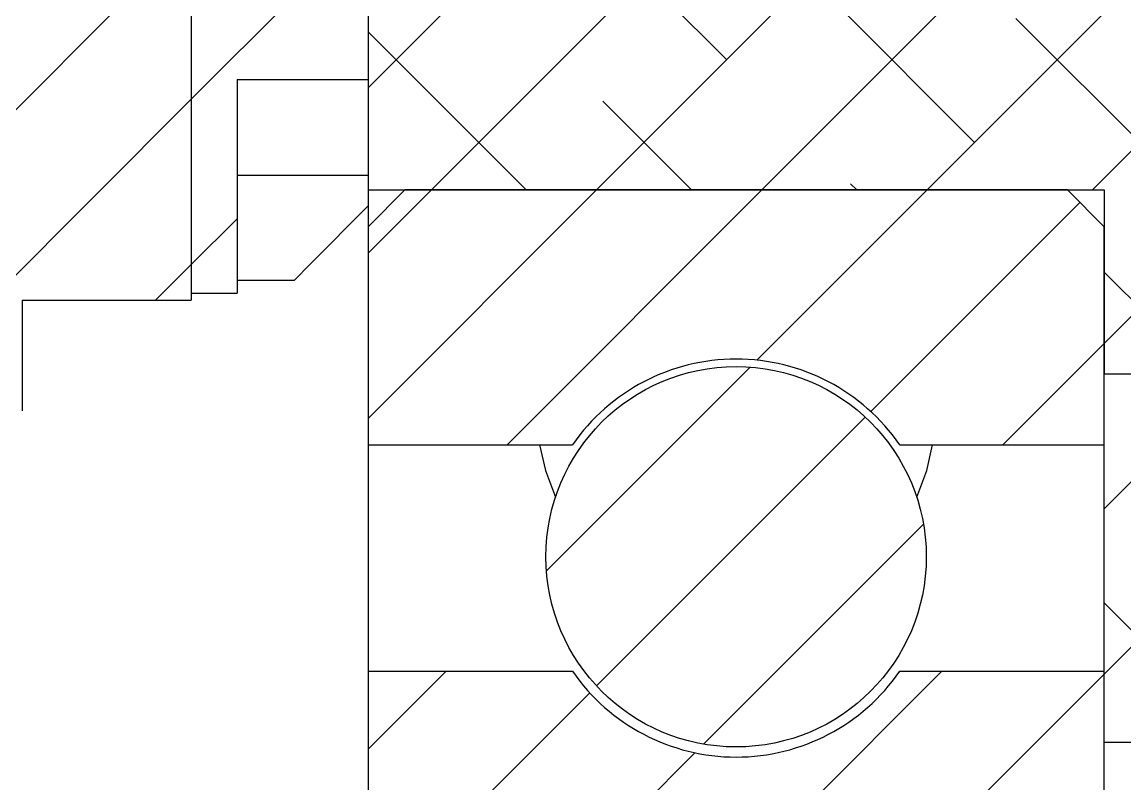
# Model space of a CAD drawing. Header units: inches. Extents: x -4.1 to 16.4, y 2.1 to 8.2.
# Drawn here: x 7.113 to 8.293, y 3.91 to 4.725 of the extents above; entities that cross this region are included whole.
import ezdxf

# ---------------------------------------------------------------- set-up
doc = ezdxf.new("R2010")
doc.units = ezdxf.units.IN
doc.header["$MEASUREMENT"] = 0

msp = doc.modelspace()

# ---------------------------------------------------------------- hatches: boundary and pattern name
at = {"linetype": 'Continuous', "lineweight": 18}
h = msp.add_hatch(dxfattribs=at)
h.set_pattern_fill('ANSI31', style=0)
edge = h.paths.add_edge_path(flags=0)
edge.add_arc((7.0737, 4.3093), 0.0394, 270, 360)
edge.add_line((7.113, 4.3093), (7.113, 4.4275))
edge.add_line((7.113, 4.4275), (7.2941, 4.4275))
edge.add_line((7.2941, 4.4275), (7.2941, 6.6322))
edge.add_line((7.2941, 6.6322), (7.113, 6.6322))
edge.add_line((7.113, 6.6322), (7.113, 6.7503))
edge.add_arc((7.0737, 6.7503), 0.0394, 0, 90)
edge.add_line((7.0737, 6.7897), (6.6406, 6.7897))
edge.add_line((6.6406, 6.7897), (6.5225, 6.7385))
edge.add_line((6.5225, 6.7385), (4.943, 6.7385))
edge.add_line((4.943, 6.7385), (4.8249, 6.7897))
edge.add_line((4.8249, 6.7897), (4.3918, 6.7897))
edge.add_arc((4.3918, 6.7503), 0.0394, 90, 180)
edge.add_line((4.3524, 6.7503), (4.3524, 6.6322))
edge.add_line((4.3524, 6.6322), (3.543, 6.6322))
edge.add_line((3.543, 6.6322), (3.543, 4.4275))
edge.add_line((3.543, 4.4275), (4.3524, 4.4275))
edge.add_line((4.3524, 4.4275), (4.3524, 4.3093))
edge.add_arc((4.3918, 4.3093), 0.0394, 180, 270)
edge.add_line((4.3918, 4.27), (4.8249, 4.27))
edge.add_line((4.8249, 4.27), (4.943, 4.3212))
edge.add_line((4.943, 4.3212), (6.5225, 4.3212))
edge.add_line((6.5225, 4.3212), (6.6406, 4.27))
edge.add_line((6.6406, 4.27), (7.0737, 4.27))
edge = h.paths.add_edge_path(flags=0)
edge.add_ellipse((3.7225, 5.5298), major_axis=(0, 0.2321), ratio=0.218698, start_angle=90, end_angle=270, ccw=False)
edge.add_ellipse((3.7225, 5.5298), major_axis=(0, 0.2321), ratio=0.218698, start_angle=-90, end_angle=90, ccw=False)
h = msp.add_hatch(dxfattribs=at)
h.set_pattern_fill('ANSI31', style=0)
h.paths.add_polyline_path([(7.343, 4.4353), (7.343, 4.6636), (7.4831, 4.6636), (7.4831, 4.901), (7.2941, 4.901), (7.2941, 4.4353)], flags=0)
h = msp.add_hatch(dxfattribs=at)
h.set_pattern_fill('ANSI38', style=0)
h.paths.add_polyline_path([(7.7193, 4.8609), (7.4831, 4.8609), (7.4831, 4.5456), (8.2705, 4.5456), (8.2705, 4.3487), (8.9792, 4.3487), (8.9792, 4.7424), (7.8768, 4.7424), (7.8768, 4.7854), (7.7193, 4.7854)], flags=0)
h = msp.add_hatch(dxfattribs=at)
h.set_pattern_fill('ANSI31', style=0)
edge = h.paths.add_edge_path(flags=0)
edge.add_spline(control_points=[(7.5225, 4.5456), (7.5094, 4.5324), (7.4962, 4.5193), (7.4831, 4.5062)], knot_values=[0.134682, 0.134682, 0.134682, 0.134682, 0.136103, 0.136103, 0.136103, 0.136103], weights=[1, 1, 1, 1], degree=3, periodic=0)
edge.add_line((7.4831, 4.5062), (7.4831, 4.273))
edge.add_line((7.4831, 4.273), (7.7018, 4.273))
edge.add_spline(control_points=[(7.7018, 4.273), (7.7154, 4.2926), (7.7325, 4.3101), (7.7518, 4.3241), (7.7711, 4.3381), (7.793, 4.3489), (7.8159, 4.3558), (7.8387, 4.3626), (7.863, 4.3656), (7.8868, 4.3645), (7.9106, 4.3633), (7.9345, 4.3581), (7.9566, 4.3492), (7.9787, 4.3402), (7.9995, 4.3274), (8.0174, 4.3116), (8.0303, 4.3003), (8.042, 4.2872), (8.0518, 4.273)], knot_values=[0, 0, 0, 0, 0.001815, 0.001815, 0.001815, 0.00363, 0.00363, 0.00363, 0.005445, 0.005445, 0.005445, 0.00726, 0.00726, 0.00726, 0.009075, 0.009075, 0.009075, 0.01038, 0.01038, 0.01038, 0.01038], weights=[1, 1, 1, 1, 1, 1, 1, 1, 1, 1, 1, 1, 1, 1, 1, 1, 1, 1, 1], degree=3, periodic=0)
edge.add_line((8.0518, 4.273), (8.2705, 4.273))
edge.add_line((8.2705, 4.273), (8.2705, 4.5062))
edge.add_spline(control_points=[(8.2705, 4.5062), (8.2574, 4.5193), (8.2443, 4.5324), (8.2312, 4.5456)], knot_values=[0.062406, 0.062406, 0.062406, 0.062406, 0.06382, 0.06382, 0.06382, 0.06382], weights=[1, 1, 1, 1], degree=3, periodic=0)
edge.add_line((8.2312, 4.5456), (7.5225, 4.5456))
h = msp.add_hatch(dxfattribs=at)
h.set_pattern_fill('ANSI31', style=0)
edge = h.paths.add_edge_path(flags=0)
edge.add_arc((7.8768, 4.1533), 0.2034, 0, 360)
h = msp.add_hatch(dxfattribs=at)
h.set_pattern_fill('ANSI38', style=0)
h.paths.add_polyline_path([(8.2705, 3.955), (8.9792, 3.955), (8.9792, 4.3487), (8.2705, 4.3487)], flags=0)
h = msp.add_hatch(dxfattribs=at)
h.set_pattern_fill('ANSI31', style=0)
edge = h.paths.add_edge_path(flags=0)
edge.add_line((7.4831, 4.0307), (7.4831, 3.7975))
edge.add_spline(control_points=[(7.4831, 3.7975), (7.4962, 3.7844), (7.5094, 3.7713), (7.5225, 3.7582)], knot_values=[0.234431, 0.234431, 0.234431, 0.234431, 0.235858, 0.235858, 0.235858, 0.235858], weights=[1, 1, 1, 1], degree=3, periodic=0)
edge.add_line((7.5225, 3.7582), (8.2312, 3.7582))
edge.add_spline(control_points=[(8.2312, 3.7582), (8.2443, 3.7713), (8.2574, 3.7844), (8.2705, 3.7975)], knot_values=[0.108004, 0.108004, 0.108004, 0.108004, 0.109418, 0.109418, 0.109418, 0.109418], weights=[1, 1, 1, 1], degree=3, periodic=0)
edge.add_line((8.2705, 3.7975), (8.2705, 4.0307))
edge.add_line((8.2705, 4.0307), (8.0518, 4.0307))
edge.add_spline(control_points=[(8.0518, 4.0307), (8.0382, 4.0111), (8.0211, 3.9936), (8.0019, 3.9796), (7.9826, 3.9657), (7.9606, 3.9548), (7.9378, 3.948), (7.915, 3.9411), (7.8907, 3.9382), (7.8669, 3.9393), (7.8431, 3.9404), (7.8191, 3.9456), (7.7971, 3.9546), (7.775, 3.9635), (7.7541, 3.9763), (7.7363, 3.9921), (7.7233, 4.0035), (7.7117, 4.0165), (7.7018, 4.0307)], knot_values=[0, 0, 0, 0, 0.001815, 0.001815, 0.001815, 0.00363, 0.00363, 0.00363, 0.005445, 0.005445, 0.005445, 0.00726, 0.00726, 0.00726, 0.009075, 0.009075, 0.009075, 0.01038, 0.01038, 0.01038, 0.01038], weights=[1, 1, 1, 1, 1, 1, 1, 1, 1, 1, 1, 1, 1, 1, 1, 1, 1, 1, 1], degree=3, periodic=0)
edge.add_line((7.7018, 4.0307), (7.4831, 4.0307))

# ---------------------------------------------------------------- linework, layer by layer
at = {"color": 7, "linetype": 'Continuous', "lineweight": 25}
for p, q in [((7.2941, 6.6322), (7.2941, 4.4275)), ((7.2941, 4.901), (7.2941, 4.4353)), ((7.4831, 4.8732), (7.4831, 4.6636)), ((7.4831, 4.8609), (7.4831, 4.5456)), ((7.343, 4.6636), (7.4831, 4.6636)), ((7.343, 4.6636), (7.343, 4.4353)), ((7.343, 4.5615), (7.4831, 4.5615)), ((7.4831, 4.5456), (7.4831, 4.5284)), ((7.5225, 4.5456), (7.4831, 4.5062)), ((7.4831, 4.5456), (8.2705, 4.5456)), ((8.2312, 4.5456), (7.5225, 4.5456)), ((8.2705, 4.5062), (8.2312, 4.5456)), ((8.2705, 4.5456), (8.2705, 4.3487)), ((7.4831, 4.5284), (7.4831, 4.5062)), ((7.4831, 4.5062), (7.4831, 4.273)), ((8.2705, 4.273), (8.2705, 4.5062)), ((7.343, 4.4492), (7.4044, 4.4492)), ((7.113, 4.4275), (7.2941, 4.4275)), ((7.113, 4.4275), (7.113, 4.3093)), ((7.2941, 4.4353), (7.343, 4.4353)), ((8.2705, 3.955), (8.2705, 4.3487)), ((8.9792, 4.3487), (8.2705, 4.3487)), ((7.4831, 4.273), (7.7018, 4.273)), ((7.4831, 4.273), (7.4831, 4.0307)), ((8.0518, 4.273), (8.2705, 4.273)), ((7.7018, 4.0307), (7.4831, 4.0307)), ((7.4831, 4.0307), (7.4831, 3.7975)), ((8.2705, 4.0307), (8.0518, 4.0307)), ((8.2705, 3.7975), (8.2705, 4.0307)), ((8.2705, 3.955), (8.9792, 3.955))]:
    msp.add_line(p, q, dxfattribs=at)
at = {"color": 7, "linetype": 'Continuous', "lineweight": 25, "flags": 128}
for points in [[(7.4831, 4.5284), (7.4212, 4.4661), (7.4044, 4.4492)], [(7.6666, 4.273), (7.6729, 4.2454), (7.6837, 4.2171)], [(8.07, 4.2171), (8.0807, 4.2454), (8.087, 4.273)]]:
    msp.add_lwpolyline(points, dxfattribs=at)
at = {"color": 7, "linetype": 'Continuous', "lineweight": 25}
msp.add_circle((7.8768, 4.1533), 0.2034, dxfattribs=at)
for start, end in [(34.6952, 145.3048), (214.6951, 325.3049)]:
    msp.add_arc((7.8768, 4.1519), 0.2128, start, end, dxfattribs=at)

doc.saveas('drawing.dxf')
